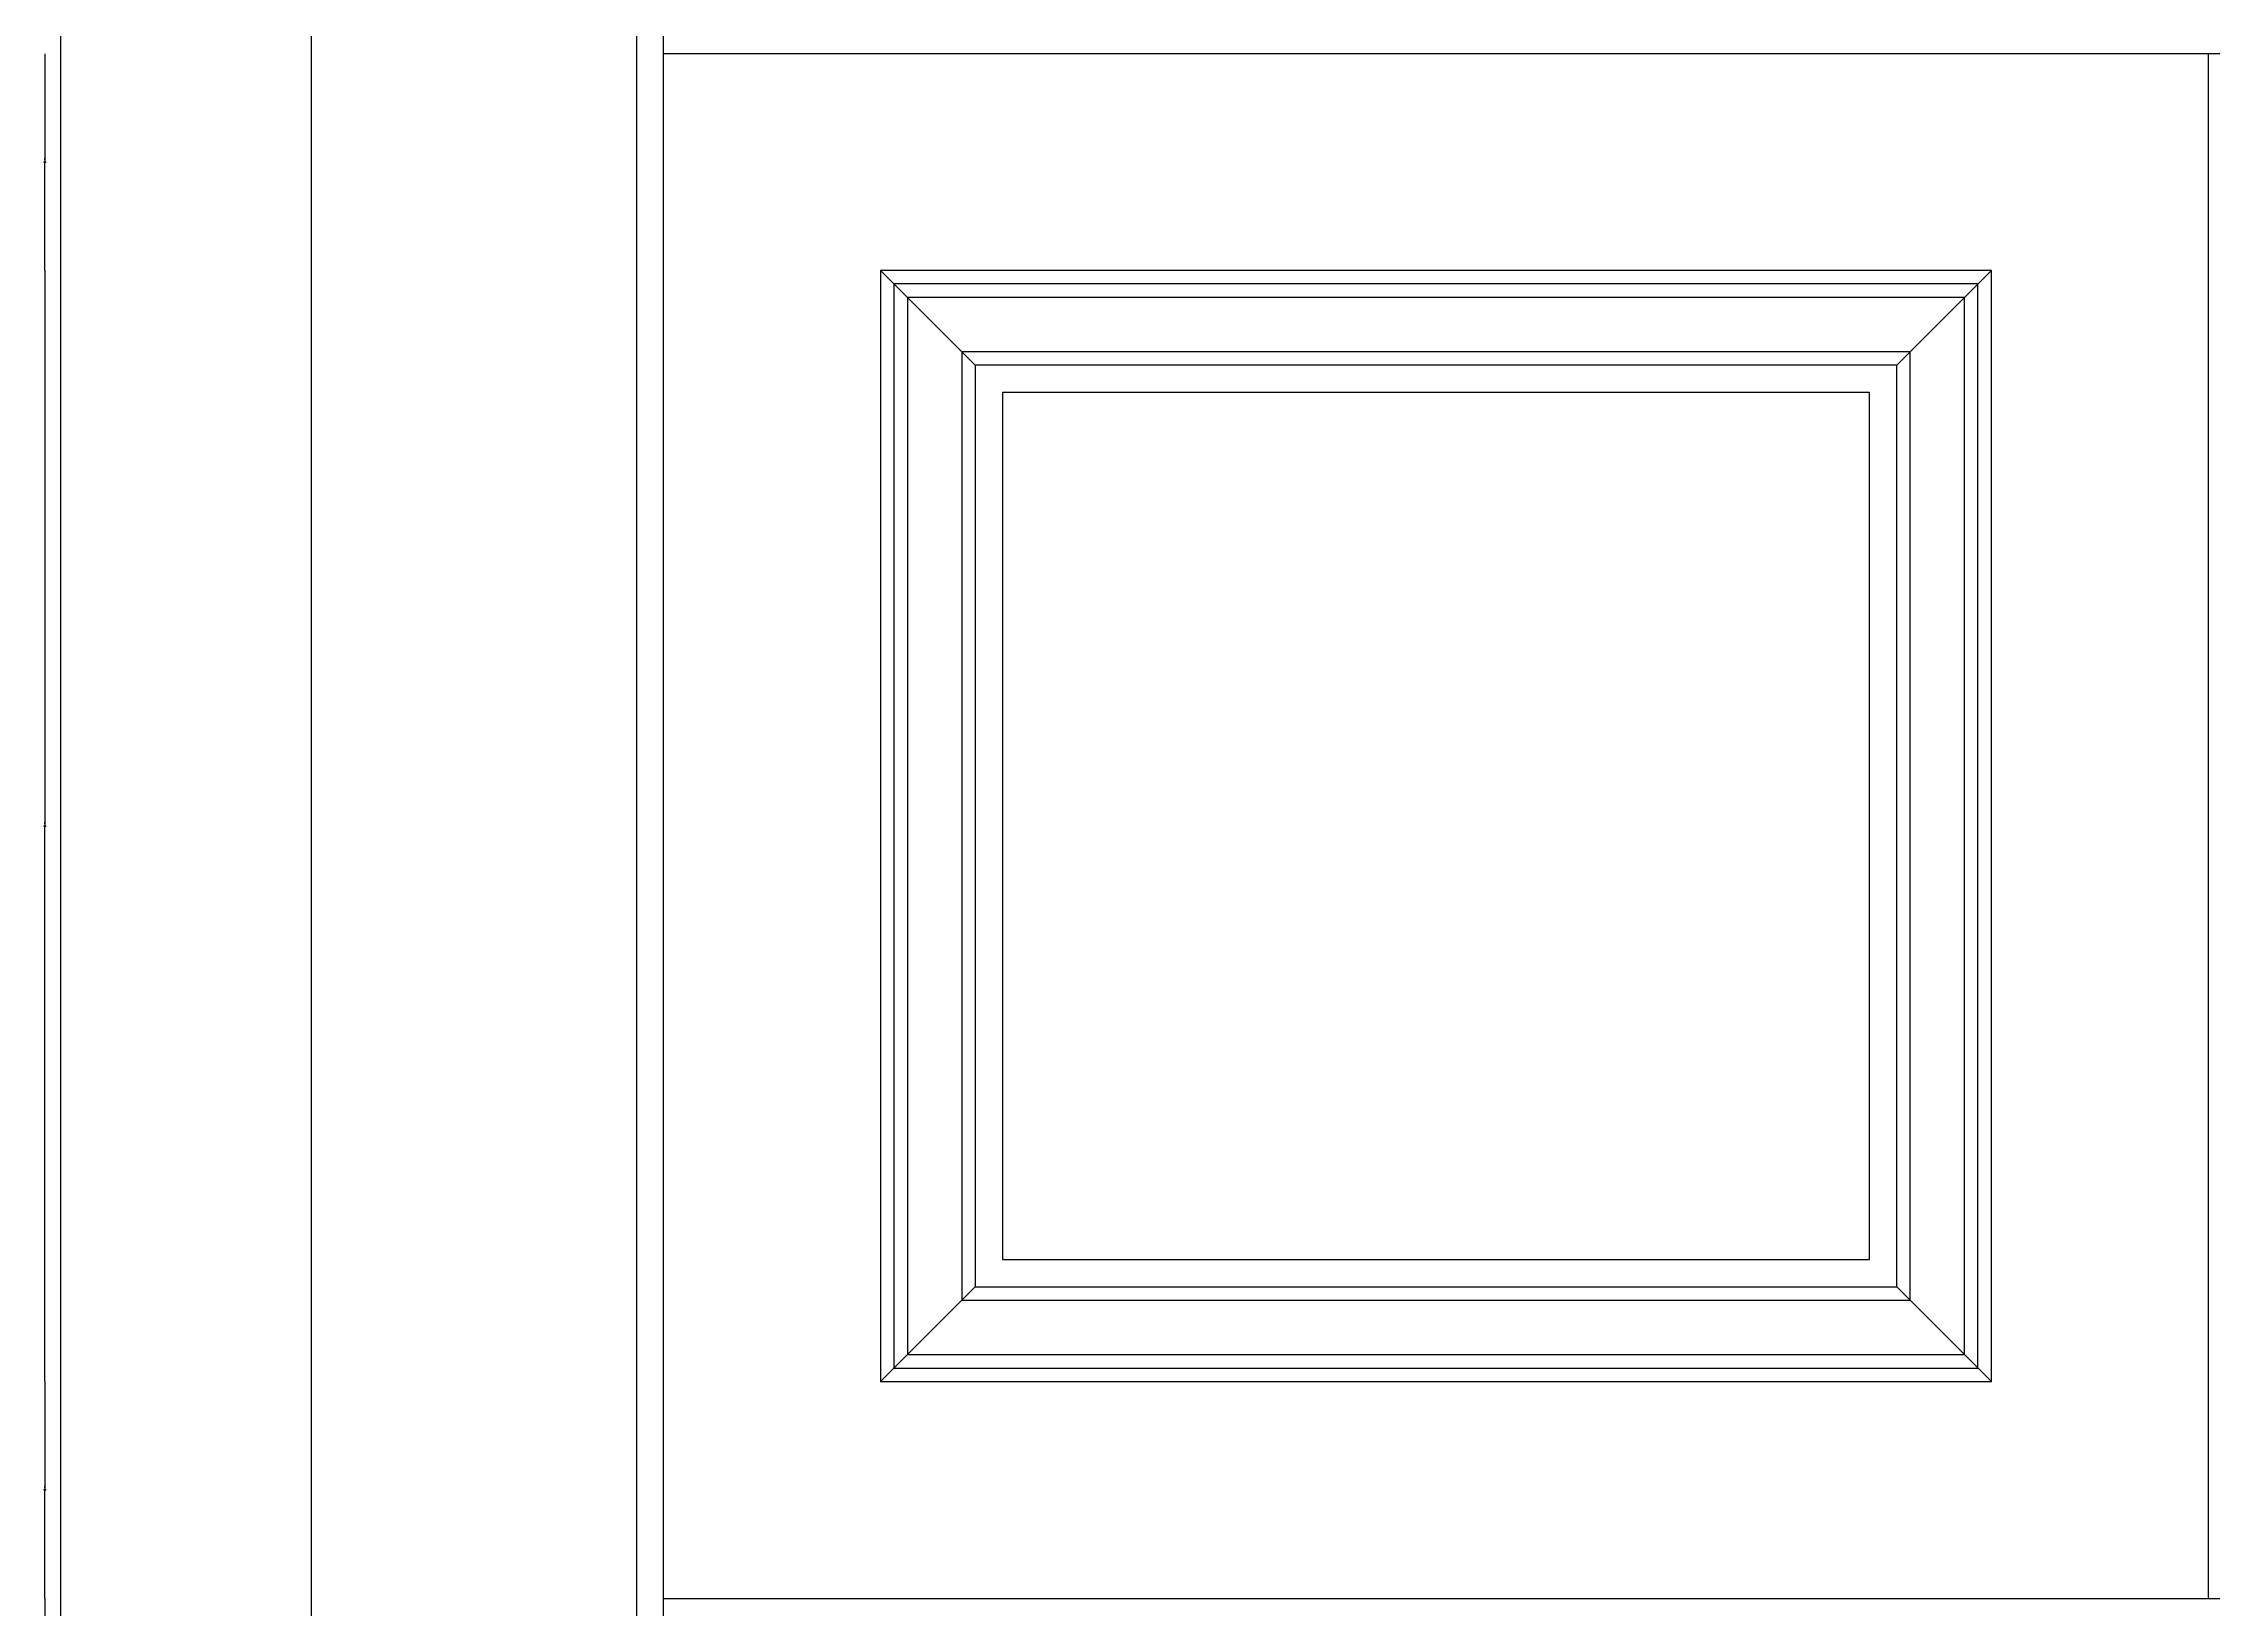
# Model space of a CAD drawing. Header units: metres. Extents: x 394 to 3676, y 649 to 5271.
# Drawn here: x 550 to 1350, y 2292 to 2869 of the extents above; entities that cross this region are included whole.
import ezdxf

# ---------------------------------------------------------------- set-up
doc = ezdxf.new("R2010")
doc.units = ezdxf.units.M
for name, color, linetype in [('3', 3, 'Continuous'), ('4', 4, 'Continuous'), ('7', 7, 'Continuous'), ('DIM', 3, 'Continuous')]:
    doc.layers.add(name, color=color, linetype=linetype)
doc.dimstyles.get("Standard").update_dxf_attribs({"dimtxt": 2.5, "dimasz": 2.5, "dimexe": 1.25, "dimexo": 0.625, "dimtad": 1, "dimcen": 2.5, "dimazin": 3, "dimtfac": 1, "dimtmove": 0, "dimatfit": 3})

# ---------------------------------------------------------------- blocks, each defined once
blk = doc.blocks.new('*D17')
for p, q in [((550.14, 2785.46), (550.14, 2580.52)), ((549.89, 2580.52), (549.64, 2580.52)), ((550.14, 2375.58), (550.14, 2580.52)), ((550.14, 2580.52), (550.14, 2580.52)), ((550.39, 2580.52), (550.64, 2580.52))]:
    blk.add_line(p, q)
at = {"layer": 'Defpoints'}
for p in [(550.14, 2785.46), (550.14, 2580.52), (550.14, 2375.58)]:
    blk.add_point(p, dxfattribs=at)
at = {"layer": 'DIM', "insert": (550.14, 2581.645), "char_height": 1, "attachment_point": 5}
blk.add_mtext('0', dxfattribs=at)
blk = doc.blocks.new('*D18')
for p, q in [((550.14, 5104.64), (550.14, 3555.08)), ((550.39, 3555.08), (551.13, 3555.08)), ((555.13, 3555.08), (555.87, 3555.08)), ((556.12, 2005.52), (556.12, 3555.08))]:
    blk.add_line(p, q)
at = {"layer": 'Defpoints'}
for p in [(550.14, 5104.64), (550.14, 3555.08), (556.12, 2005.52)]:
    blk.add_point(p, dxfattribs=at)
at = {"layer": 'DIM', "insert": (553.13, 3555.08), "char_height": 1, "attachment_point": 5}
blk.add_mtext('3100', dxfattribs=at)
blk = doc.blocks.new('*D22')
for p, q in [((550.14, 2375.58), (550.14, 2335.58)), ((549.89, 2335.58), (549.64, 2335.58)), ((550.14, 2295.58), (550.14, 2335.58)), ((550.14, 2335.58), (550.14, 2335.58)), ((550.39, 2335.58), (550.64, 2335.58))]:
    blk.add_line(p, q)
at = {"layer": 'Defpoints'}
for p in [(550.14, 2375.58), (550.14, 2335.58), (550.14, 2295.58)]:
    blk.add_point(p, dxfattribs=at)
at = {"layer": 'DIM', "insert": (550.14, 2336.705), "char_height": 1, "attachment_point": 5}
blk.add_mtext('0', dxfattribs=at)
blk = doc.blocks.new('*D23')
for p, q in [((550.14, 2295.58), (550.14, 2270.58)), ((551.13, 2270.58), (549.89, 2270.58)), ((556.37, 2270.58), (555.13, 2270.58)), ((556.12, 2245.58), (556.12, 2270.58))]:
    blk.add_line(p, q)
at = {"layer": 'Defpoints'}
for p in [(550.14, 2295.58), (556.12, 2270.58), (556.12, 2245.58)]:
    blk.add_point(p, dxfattribs=at)
at = {"layer": 'DIM', "insert": (553.13, 2270.58), "char_height": 1, "attachment_point": 5}
blk.add_mtext('5,98', dxfattribs=at)
blk = doc.blocks.new('*D39')
for p, q in [((550.14, 2865.46), (550.14, 2825.46)), ((549.89, 2825.46), (549.64, 2825.46)), ((550.14, 2785.46), (550.14, 2825.46)), ((550.14, 2825.46), (550.14, 2825.46)), ((550.39, 2825.46), (550.64, 2825.46))]:
    blk.add_line(p, q)
at = {"layer": 'Defpoints'}
for p in [(550.14, 2865.46), (550.14, 2825.46), (550.14, 2785.46)]:
    blk.add_point(p, dxfattribs=at)
at = {"layer": 'DIM', "insert": (550.14, 2826.585), "char_height": 1, "attachment_point": 5}
blk.add_mtext('0', dxfattribs=at)
blk = doc.blocks.new('*D40')
for p, q in [((550.14, 2915.46), (550.14, 2890.46)), ((551.13, 2890.46), (549.89, 2890.46)), ((556.37, 2890.46), (555.13, 2890.46)), ((556.12, 2865.46), (556.12, 2890.46))]:
    blk.add_line(p, q)
at = {"layer": 'Defpoints'}
for p in [(550.14, 2915.46), (556.12, 2890.46), (556.12, 2865.46)]:
    blk.add_point(p, dxfattribs=at)
at = {"layer": 'DIM', "insert": (553.13, 2890.46), "char_height": 1, "attachment_point": 5}
blk.add_mtext('5,98', dxfattribs=at)

msp = doc.modelspace()

# ---------------------------------------------------------------- linework, layer by layer
at = {"layer": '3'}
msp.add_line((778.51, 2015.52), (778.51, 4255.52), dxfattribs=at)
for points in [[(863.51, 2380.52), (1263.51, 2380.52), (1263.51, 2780.52), (863.51, 2780.52)], [(868.51, 2385.52), (1258.51, 2385.52), (1258.51, 2775.52), (868.51, 2775.52)], [(888.51, 2405.52), (1238.51, 2405.52), (1238.51, 2755.52), (888.51, 2755.52)], [(893.51, 2410.52), (1233.51, 2410.52), (1233.51, 2750.52), (893.51, 2750.52)]]:
    msp.add_lwpolyline(points, close=True, dxfattribs=at)
at = {"layer": '4'}
msp.add_lwpolyline([(648.51, 2005.52), (2088.51, 2005.52), (2088.51, 4969.23, 0.19), (648.51, 4969.23), (648.51, 2005.52)], format="xyb", close=True, dxfattribs=at)
msp.add_lwpolyline([(1968.51, 2005.52), (1968.51, 4885.52, 0.17), (768.51, 4885.52), (768.51, 2005.52)], format="xyb", dxfattribs=at)
at = {"layer": '7'}
for p, q in [((778.51, 2865.52), (1958.51, 2865.52)), ((1348.51, 2295.52), (1348.51, 2865.52)), ((893.51, 2750.52), (858.51, 2785.52)), ((1233.51, 2750.52), (1268.51, 2785.52)), ((893.51, 2410.52), (858.51, 2375.52)), ((1233.51, 2410.52), (1268.51, 2375.52)), ((778.51, 2295.52), (1958.51, 2295.52))]:
    msp.add_line(p, q, dxfattribs=at)
for points in [[(858.51, 2375.52), (1268.51, 2375.52), (1268.51, 2785.52), (858.51, 2785.52)], [(903.51, 2420.52), (1223.51, 2420.52), (1223.51, 2740.52), (903.51, 2740.52)]]:
    msp.add_lwpolyline(points, close=True, dxfattribs=at)

# ---------------------------------------------------------------- dimensions: what is measured, and where the dimension line sits
at = {"layer": 'DIM'}
dim = msp.add_linear_dim(base=(550.14, 3555.08), p1=(550.14, 5104.64), p2=(556.12, 2005.52), text='3100', dimstyle='Standard', dxfattribs=at)
dim.commit()
dim.dimension.update_dxf_attribs({"geometry": '*D18', "text_midpoint": (553.13, 3555.08)})
for base, p1, p2, picture, middle in [((556.12, 2890.46), (556.12, 2865.46), (550.14, 2915.46), '*D40', (553.13, 2890.46)), ((550.14, 2825.46), (550.14, 2785.46), (550.14, 2865.46), '*D39', (550.14, 2826.585)), ((550.14, 2580.52), (550.14, 2785.46), (550.14, 2375.58), '*D17', (550.14, 2581.645)), ((550.14, 2335.58), (550.14, 2375.58), (550.14, 2295.58), '*D22', (550.14, 2336.705)), ((556.12, 2270.58), (556.12, 2245.58), (550.14, 2295.58), '*D23', (553.13, 2270.58))]:
    dim = msp.add_linear_dim(base=base, p1=p1, p2=p2, dimstyle='Standard', dxfattribs=at)
    dim.commit()
    dim.dimension.update_dxf_attribs({"geometry": picture, "text_midpoint": middle})

doc.saveas('drawing.dxf')
